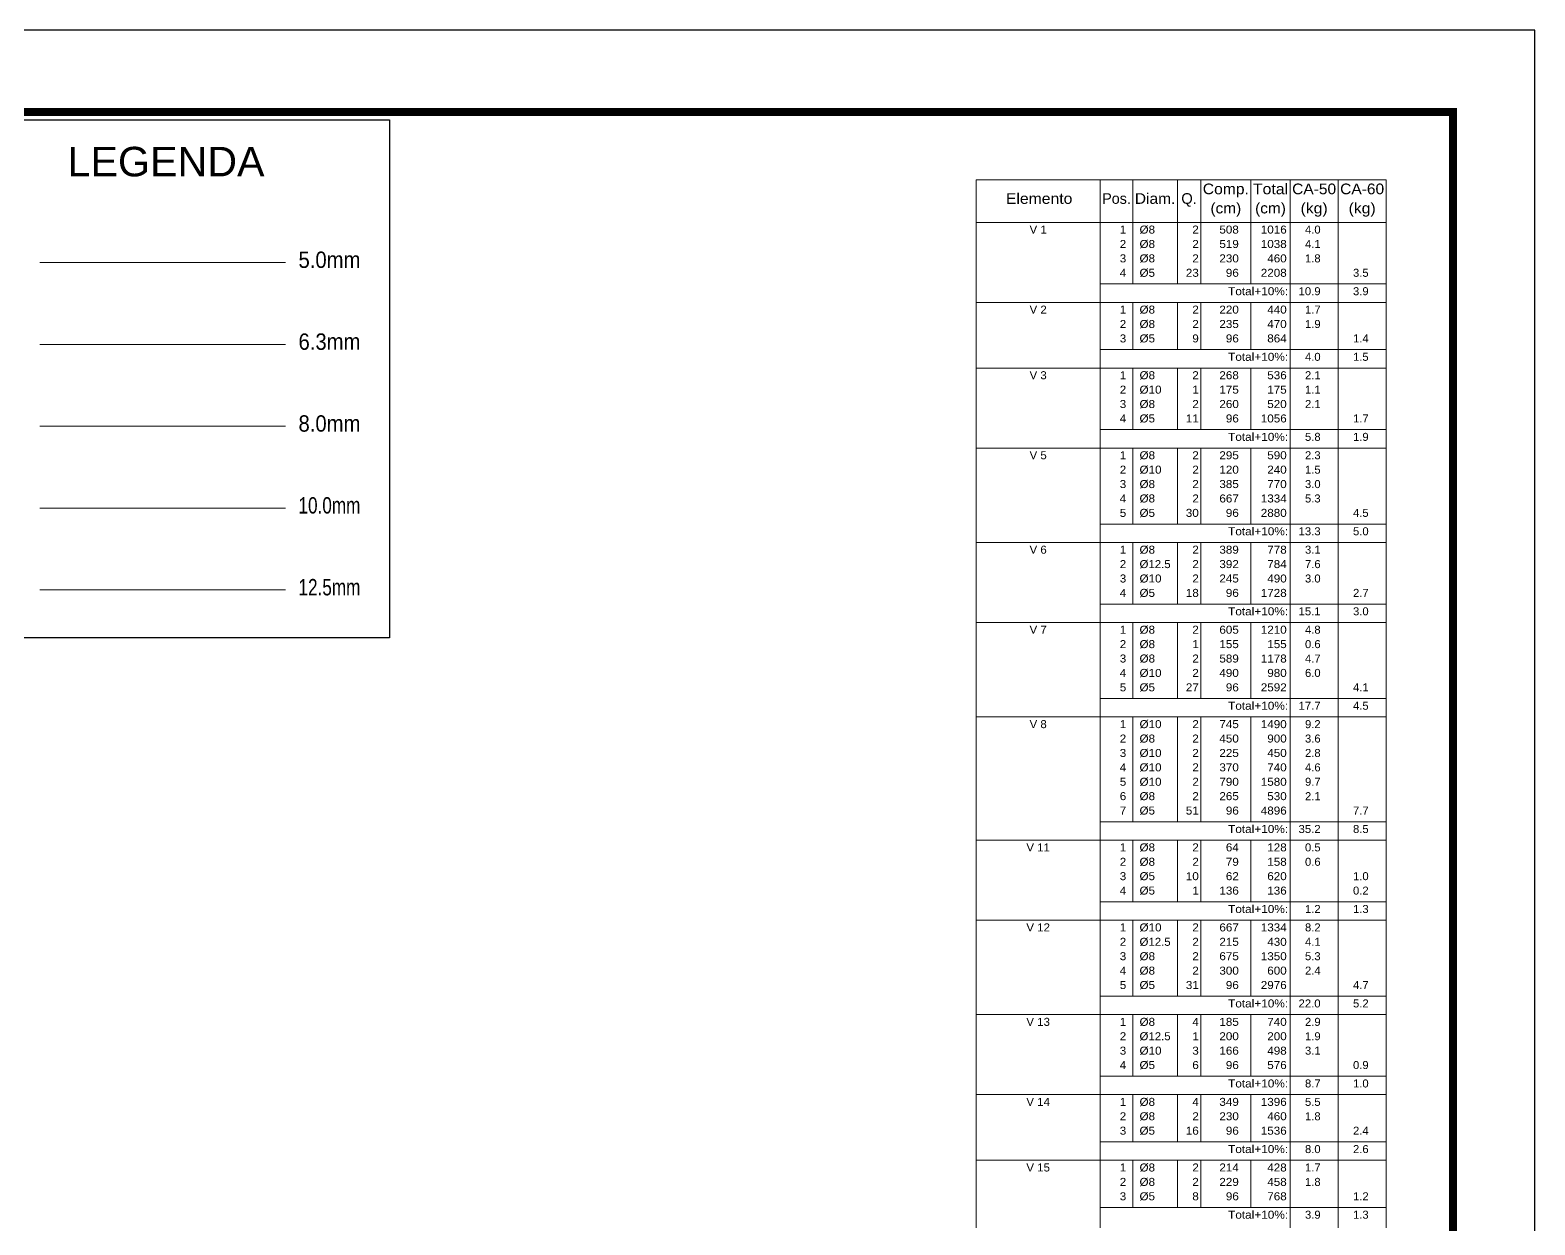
# Model space of a CAD drawing. Header units: centimetres. Extents: x 3194 to 3278, y -951 to -517.
# Drawn here: x 3260.04 to 3278.42, y -656.44 to -641.84 of the extents above; entities that cross this region are included whole.
import ezdxf
from ezdxf.enums import TextEntityAlignment as Align

# ---------------------------------------------------------------- set-up
doc = ezdxf.new("R2010")
doc.units = ezdxf.units.CM
for name, color, linetype, lineweight in [('ARM_LONGITUDINAL_Ø10', 33, 'Continuous', 9), ('ARM_LONGITUDINAL_Ø12_5', 34, 'Continuous', 9), ('ARM_LONGITUDINAL_Ø6_3', 31, 'Continuous', 9), ('ARM_LONGITUDINAL_Ø8', 32, 'Continuous', 9), ('ARM_TRANSVERSAL_Ø5', 120, 'Continuous', 9), ('TABELAS', 7, 'Continuous', 0), ('TEXTO_TABELAS', 7, 'Continuous', 0)]:
    doc.layers.add(name, color=color, linetype=linetype, lineweight=lineweight)
doc.layers.add('ARQ-FOLHA', color=7, linetype='Continuous')
doc.layers.add('Camada 1', color=7, linetype='Continuous')
doc.styles.add('CYPETXT', font='arial.ttf', dxfattribs={"height": 0.2})
doc.styles.add('TQS_ARIAL', font='arial.ttf')

# ---------------------------------------------------------------- blocks, each defined once
blk = doc.blocks.new('FOLHA A1')
at = {"layer": 'ARQ-FOLHA'}
for p, q in [((841, 0), (0, 0)), ((841, -594), (841, 0))]:
    blk.add_line(p, q, dxfattribs=at)
at = {"layer": 'ARQ-FOLHA', "const_width": 1}
blk.add_lwpolyline([(25, -10), (25, -584), (831, -584), (831, -10), (25, -10)], dxfattribs=at)

msp = doc.modelspace()

# ---------------------------------------------------------------- linework, layer by layer
msp.add_lwpolyline([(3259.9194, -642.93736), (3264.42772, -642.93736), (3264.42772, -649.26718), (3259.9194, -649.26718)], close=True)
at = {"layer": 'ARM_LONGITUDINAL_Ø10'}
msp.add_line((3260.15866, -647.68151), (3263.15866, -647.68151), dxfattribs=at)
at = {"layer": 'ARM_LONGITUDINAL_Ø12_5'}
msp.add_line((3260.15866, -648.68151), (3263.15866, -648.68151), dxfattribs=at)
at = {"layer": 'ARM_LONGITUDINAL_Ø6_3'}
msp.add_line((3260.15866, -645.68151), (3263.15866, -645.68151), dxfattribs=at)
at = {"layer": 'ARM_LONGITUDINAL_Ø8'}
msp.add_line((3260.15866, -646.68151), (3263.15866, -646.68151), dxfattribs=at)
at = {"layer": 'ARM_TRANSVERSAL_Ø5'}
msp.add_line((3260.15866, -644.68151), (3263.15866, -644.68151), dxfattribs=at)
at = {"layer": 'TABELAS'}
for p, q in [((3271.59429, -644.2159), (3271.59429, -643.67333)), ((3271.59429, -643.67333), (3276.60259, -643.67333)), ((3273.10959, -644.2159), (3273.10959, -643.67333)), ((3273.50846, -644.2159), (3273.50846, -643.67333)), ((3274.05201, -644.2159), (3274.05201, -643.67333)), ((3274.33845, -644.2159), (3274.33845, -643.67333)), ((3274.95043, -644.2159), (3274.95043, -643.67333)), ((3275.42946, -644.2159), (3275.42946, -643.67333)), ((3276.01603, -644.2159), (3276.01603, -643.67333)), ((3276.60259, -644.2159), (3276.60259, -643.67333)), ((3271.59429, -644.19146), (3276.60259, -644.19146)), ((3271.59429, -645.14463), (3271.59429, -644.2159)), ((3273.10959, -645.14463), (3273.10959, -644.2159)), ((3273.50846, -644.94422), (3273.50846, -644.2159)), ((3274.05201, -644.94422), (3274.05201, -644.2159)), ((3274.33845, -644.94422), (3274.33845, -644.2159)), ((3274.95043, -644.94422), (3274.95043, -644.2159)), ((3275.42946, -645.14463), (3275.42946, -644.2159)), ((3276.01603, -645.14463), (3276.01603, -644.2159)), ((3276.60259, -645.14463), (3276.60259, -644.2159)), ((3273.10959, -644.94422), (3276.60259, -644.94422)), ((3271.59429, -645.19351), (3271.59429, -645.14463)), ((3273.10959, -645.19351), (3273.10959, -645.14463)), ((3275.42946, -645.19351), (3275.42946, -645.14463)), ((3276.01603, -645.19351), (3276.01603, -645.14463)), ((3276.60259, -645.19351), (3276.60259, -645.14463)), ((3271.59429, -645.16907), (3276.60259, -645.16907)), ((3271.59429, -645.94627), (3271.59429, -645.19351)), ((3273.10959, -645.94627), (3273.10959, -645.19351)), ((3273.50846, -645.19351), (3273.50846, -645.16907)), ((3273.50846, -645.74586), (3273.50846, -645.19351)), ((3274.05201, -645.19351), (3274.05201, -645.16907)), ((3274.05201, -645.74586), (3274.05201, -645.19351)), ((3274.33845, -645.19351), (3274.33845, -645.16907)), ((3274.33845, -645.74586), (3274.33845, -645.19351)), ((3274.95043, -645.19351), (3274.95043, -645.16907)), ((3274.95043, -645.74586), (3274.95043, -645.19351)), ((3275.42946, -645.94627), (3275.42946, -645.19351)), ((3276.01603, -645.94627), (3276.01603, -645.19351)), ((3276.60259, -645.94627), (3276.60259, -645.19351)), ((3273.10959, -645.74586), (3276.60259, -645.74586)), ((3271.59429, -645.99515), (3271.59429, -645.94627)), ((3271.59429, -645.97071), (3276.60259, -645.97071)), ((3271.59429, -646.92388), (3271.59429, -645.99515)), ((3273.10959, -645.99515), (3273.10959, -645.94627)), ((3273.10959, -646.92388), (3273.10959, -645.99515)), ((3273.50846, -645.99515), (3273.50846, -645.97071)), ((3273.50846, -646.72347), (3273.50846, -645.99515)), ((3274.05201, -645.99515), (3274.05201, -645.97071)), ((3274.05201, -646.72347), (3274.05201, -645.99515)), ((3274.33845, -645.99515), (3274.33845, -645.97071)), ((3274.33845, -646.72347), (3274.33845, -645.99515)), ((3274.95043, -645.99515), (3274.95043, -645.97071)), ((3274.95043, -646.72347), (3274.95043, -645.99515)), ((3275.42946, -645.99515), (3275.42946, -645.94627)), ((3275.42946, -646.92388), (3275.42946, -645.99515)), ((3276.01603, -645.99515), (3276.01603, -645.94627)), ((3276.01603, -646.92388), (3276.01603, -645.99515)), ((3276.60259, -645.99515), (3276.60259, -645.94627)), ((3276.60259, -646.92388), (3276.60259, -645.99515)), ((3273.10959, -646.72347), (3276.60259, -646.72347)), ((3271.59429, -646.97276), (3271.59429, -646.92388)), ((3271.59429, -646.94832), (3276.60259, -646.94832)), ((3271.59429, -648.07746), (3271.59429, -646.97276)), ((3273.10959, -646.97276), (3273.10959, -646.92388)), ((3273.10959, -648.07746), (3273.10959, -646.97276)), ((3273.50846, -646.97276), (3273.50846, -646.94832)), ((3273.50846, -647.87705), (3273.50846, -646.97276)), ((3274.05201, -646.97276), (3274.05201, -646.94832)), ((3274.05201, -647.87705), (3274.05201, -646.97276)), ((3274.33845, -646.97276), (3274.33845, -646.94832)), ((3274.33845, -647.87705), (3274.33845, -646.97276)), ((3274.95043, -646.97276), (3274.95043, -646.94832)), ((3274.95043, -647.87705), (3274.95043, -646.97276)), ((3275.42946, -646.97276), (3275.42946, -646.92388)), ((3275.42946, -648.07746), (3275.42946, -646.97276)), ((3276.01603, -646.97276), (3276.01603, -646.92388)), ((3276.01603, -648.07746), (3276.01603, -646.97276)), ((3276.60259, -646.97276), (3276.60259, -646.92388)), ((3276.60259, -648.07746), (3276.60259, -646.97276)), ((3273.10959, -647.87705), (3276.60259, -647.87705)), ((3271.59429, -648.12634), (3271.59429, -648.07746)), ((3273.10959, -648.12634), (3273.10959, -648.07746)), ((3275.42946, -648.12634), (3275.42946, -648.07746)), ((3276.01603, -648.12634), (3276.01603, -648.07746)), ((3276.60259, -648.12634), (3276.60259, -648.07746)), ((3271.59429, -648.1019), (3276.60259, -648.1019)), ((3271.59429, -649.05507), (3271.59429, -648.12634)), ((3273.10959, -649.05507), (3273.10959, -648.12634)), ((3273.50846, -648.12634), (3273.50846, -648.1019)), ((3273.50846, -648.85466), (3273.50846, -648.12634)), ((3274.05201, -648.12634), (3274.05201, -648.1019)), ((3274.05201, -648.85466), (3274.05201, -648.12634)), ((3274.33845, -648.12634), (3274.33845, -648.1019)), ((3274.33845, -648.85466), (3274.33845, -648.12634)), ((3274.95043, -648.12634), (3274.95043, -648.1019)), ((3274.95043, -648.85466), (3274.95043, -648.12634)), ((3275.42946, -649.05507), (3275.42946, -648.12634)), ((3276.01603, -649.05507), (3276.01603, -648.12634)), ((3276.60259, -649.05507), (3276.60259, -648.12634)), ((3273.10959, -648.85466), (3276.60259, -648.85466)), ((3271.59429, -649.10395), (3271.59429, -649.05507)), ((3271.59429, -649.07951), (3276.60259, -649.07951)), ((3271.59429, -650.20865), (3271.59429, -649.10395)), ((3273.10959, -649.10395), (3273.10959, -649.05507)), ((3273.10959, -650.20865), (3273.10959, -649.10395)), ((3273.50846, -649.10395), (3273.50846, -649.07951)), ((3273.50846, -650.00824), (3273.50846, -649.10395)), ((3274.05201, -649.10395), (3274.05201, -649.07951)), ((3274.05201, -650.00824), (3274.05201, -649.10395)), ((3274.33845, -649.10395), (3274.33845, -649.07951)), ((3274.33845, -650.00824), (3274.33845, -649.10395)), ((3274.95043, -649.10395), (3274.95043, -649.07951)), ((3274.95043, -650.00824), (3274.95043, -649.10395)), ((3275.42946, -649.10395), (3275.42946, -649.05507)), ((3275.42946, -650.20865), (3275.42946, -649.10395)), ((3276.01603, -649.10395), (3276.01603, -649.05507)), ((3276.01603, -650.20865), (3276.01603, -649.10395)), ((3276.60259, -649.10395), (3276.60259, -649.05507)), ((3276.60259, -650.20865), (3276.60259, -649.10395)), ((3273.10959, -650.00824), (3276.60259, -650.00824)), ((3271.59429, -650.25753), (3271.59429, -650.20865)), ((3271.59429, -650.23309), (3276.60259, -650.23309)), ((3271.59429, -651.71417), (3271.59429, -650.25753)), ((3273.10959, -650.25753), (3273.10959, -650.20865)), ((3273.10959, -651.71417), (3273.10959, -650.25753)), ((3273.50846, -650.25753), (3273.50846, -650.23309)), ((3273.50846, -651.51376), (3273.50846, -650.25753)), ((3274.05201, -650.25753), (3274.05201, -650.23309)), ((3274.05201, -651.51376), (3274.05201, -650.25753)), ((3274.33845, -650.25753), (3274.33845, -650.23309)), ((3274.33845, -651.51376), (3274.33845, -650.25753)), ((3274.95043, -650.25753), (3274.95043, -650.23309)), ((3274.95043, -651.51376), (3274.95043, -650.25753)), ((3275.42946, -650.25753), (3275.42946, -650.20865)), ((3275.42946, -651.71417), (3275.42946, -650.25753)), ((3276.01603, -650.25753), (3276.01603, -650.20865)), ((3276.01603, -651.71417), (3276.01603, -650.25753)), ((3276.60259, -650.25753), (3276.60259, -650.20865)), ((3276.60259, -651.71417), (3276.60259, -650.25753)), ((3273.10959, -651.51376), (3276.60259, -651.51376)), ((3271.59429, -651.76305), (3271.59429, -651.71417)), ((3271.59429, -651.73861), (3276.60259, -651.73861)), ((3271.59429, -652.69178), (3271.59429, -651.76305)), ((3273.10959, -651.76305), (3273.10959, -651.71417)), ((3273.10959, -652.69178), (3273.10959, -651.76305)), ((3273.50846, -651.76305), (3273.50846, -651.73861)), ((3273.50846, -652.49137), (3273.50846, -651.76305)), ((3274.05201, -651.76305), (3274.05201, -651.73861)), ((3274.05201, -652.49137), (3274.05201, -651.76305)), ((3274.33845, -651.76305), (3274.33845, -651.73861)), ((3274.33845, -652.49137), (3274.33845, -651.76305)), ((3274.95043, -651.76305), (3274.95043, -651.73861)), ((3274.95043, -652.49137), (3274.95043, -651.76305)), ((3275.42946, -651.76305), (3275.42946, -651.71417)), ((3275.42946, -652.69178), (3275.42946, -651.76305)), ((3276.01603, -651.76305), (3276.01603, -651.71417)), ((3276.01603, -652.69178), (3276.01603, -651.76305)), ((3276.60259, -651.76305), (3276.60259, -651.71417)), ((3276.60259, -652.69178), (3276.60259, -651.76305)), ((3273.10959, -652.49137), (3276.60259, -652.49137)), ((3271.59429, -652.74067), (3271.59429, -652.69178)), ((3271.59429, -652.71622), (3276.60259, -652.71622)), ((3271.59429, -653.84537), (3271.59429, -652.74067)), ((3273.10959, -652.74067), (3273.10959, -652.69178)), ((3273.10959, -653.84537), (3273.10959, -652.74067)), ((3273.50846, -652.74067), (3273.50846, -652.71622)), ((3273.50846, -653.64495), (3273.50846, -652.74067)), ((3274.05201, -652.74067), (3274.05201, -652.71622)), ((3274.05201, -653.64495), (3274.05201, -652.74067)), ((3274.33845, -652.74067), (3274.33845, -652.71622)), ((3274.33845, -653.64495), (3274.33845, -652.74067)), ((3274.95043, -652.74067), (3274.95043, -652.71622)), ((3274.95043, -653.64495), (3274.95043, -652.74067)), ((3275.42946, -652.74067), (3275.42946, -652.69178)), ((3275.42946, -653.84537), (3275.42946, -652.74067)), ((3276.01603, -652.74067), (3276.01603, -652.69178)), ((3276.01603, -653.84537), (3276.01603, -652.74067)), ((3276.60259, -652.74067), (3276.60259, -652.69178)), ((3276.60259, -653.84537), (3276.60259, -652.74067)), ((3273.10959, -653.64495), (3276.60259, -653.64495)), ((3271.59429, -653.89425), (3271.59429, -653.84537)), ((3271.59429, -653.86981), (3276.60259, -653.86981)), ((3271.59429, -654.82298), (3271.59429, -653.89425)), ((3273.10959, -653.89425), (3273.10959, -653.84537)), ((3273.10959, -654.82298), (3273.10959, -653.89425)), ((3273.50846, -653.89425), (3273.50846, -653.86981)), ((3273.50846, -654.62257), (3273.50846, -653.89425)), ((3274.05201, -653.89425), (3274.05201, -653.86981)), ((3274.05201, -654.62257), (3274.05201, -653.89425)), ((3274.33845, -653.89425), (3274.33845, -653.86981)), ((3274.33845, -654.62257), (3274.33845, -653.89425)), ((3274.95043, -653.89425), (3274.95043, -653.86981)), ((3274.95043, -654.62257), (3274.95043, -653.89425)), ((3275.42946, -653.89425), (3275.42946, -653.84537)), ((3275.42946, -654.82298), (3275.42946, -653.89425)), ((3276.01603, -653.89425), (3276.01603, -653.84537)), ((3276.01603, -654.82298), (3276.01603, -653.89425)), ((3276.60259, -653.89425), (3276.60259, -653.84537)), ((3276.60259, -654.82298), (3276.60259, -653.89425)), ((3273.10959, -654.62257), (3276.60259, -654.62257)), ((3271.59429, -654.87186), (3271.59429, -654.82298)), ((3271.59429, -654.84742), (3276.60259, -654.84742)), ((3271.59429, -655.62462), (3271.59429, -654.87186)), ((3273.10959, -654.87186), (3273.10959, -654.82298)), ((3273.10959, -655.62462), (3273.10959, -654.87186)), ((3273.50846, -654.87186), (3273.50846, -654.84742)), ((3273.50846, -655.42421), (3273.50846, -654.87186)), ((3274.05201, -654.87186), (3274.05201, -654.84742)), ((3274.05201, -655.42421), (3274.05201, -654.87186)), ((3274.33845, -654.87186), (3274.33845, -654.84742)), ((3274.33845, -655.42421), (3274.33845, -654.87186)), ((3274.95043, -654.87186), (3274.95043, -654.84742)), ((3274.95043, -655.42421), (3274.95043, -654.87186)), ((3275.42946, -654.87186), (3275.42946, -654.82298)), ((3275.42946, -655.62462), (3275.42946, -654.87186)), ((3276.01603, -654.87186), (3276.01603, -654.82298)), ((3276.01603, -655.62462), (3276.01603, -654.87186)), ((3276.60259, -654.87186), (3276.60259, -654.82298)), ((3276.60259, -655.62462), (3276.60259, -654.87186)), ((3273.10959, -655.42421), (3276.60259, -655.42421)), ((3271.59429, -655.6735), (3271.59429, -655.62462)), ((3273.10959, -655.6735), (3273.10959, -655.62462)), ((3275.42946, -655.6735), (3275.42946, -655.62462)), ((3276.01603, -655.6735), (3276.01603, -655.62462)), ((3276.60259, -655.6735), (3276.60259, -655.62462)), ((3271.59429, -655.64906), (3276.60259, -655.64906)), ((3271.59429, -656.42626), (3271.59429, -655.6735)), ((3273.10959, -656.42626), (3273.10959, -655.6735)), ((3273.50846, -655.6735), (3273.50846, -655.64906)), ((3273.50846, -656.22585), (3273.50846, -655.6735)), ((3274.05201, -655.6735), (3274.05201, -655.64906)), ((3274.05201, -656.22585), (3274.05201, -655.6735)), ((3274.33845, -655.6735), (3274.33845, -655.64906)), ((3274.33845, -656.22585), (3274.33845, -655.6735)), ((3274.95043, -655.6735), (3274.95043, -655.64906)), ((3274.95043, -656.22585), (3274.95043, -655.6735)), ((3275.42946, -656.42626), (3275.42946, -655.6735)), ((3276.01603, -656.42626), (3276.01603, -655.6735)), ((3276.60259, -656.42626), (3276.60259, -655.6735)), ((3273.10959, -656.22585), (3276.60259, -656.22585)), ((3271.59429, -656.47514), (3271.59429, -656.42626)), ((3273.10959, -656.47514), (3273.10959, -656.42626)), ((3275.42946, -656.47514), (3275.42946, -656.42626)), ((3276.01603, -656.47514), (3276.01603, -656.42626)), ((3276.60259, -656.47514), (3276.60259, -656.42626))]:
    msp.add_line(p, q, dxfattribs=at)

# ---------------------------------------------------------------- block references
at = {"layer": 'ARQ-FOLHA', "xscale": 0.1, "yscale": 0.1, "zscale": 0.1}
msp.add_blockref('FOLHA A1', (3194.3194, -641.84247), dxfattribs=at)

# ---------------------------------------------------------------- texts
at = {"style": 'CYPETXT'}
for s, width, p, p2 in [('5.0mm', 0.885362, (3263.31749, -644.74806), (3264.07349, -644.74806)), ('6.3mm', 0.885362, (3263.31749, -645.74806), (3264.07349, -645.74806)), ('8.0mm', 0.885362, (3263.31749, -646.74806), (3264.07349, -646.74806)), ('10.0mm', 0.749051, (3263.31749, -647.74806), (3264.07349, -647.74806)), ('12.5mm', 0.749051, (3263.31749, -648.74806), (3264.07349, -648.74806))]:
    msp.add_text(s, height=0.2, dxfattribs=dict(at, width=width)).set_placement(p, p2, align=Align.FIT)
at = {"layer": 'Camada 1', "color": 0, "lineweight": 25, "style": 'TQS_ARIAL'}
msp.add_text('LEGENDA', height=0.360425, dxfattribs=at).set_placement((3260.4964, -643.62915))
at = {"layer": 'TEXTO_TABELAS', "style": 'CYPETXT'}
for s, height, width, p, p2 in [('Elemento', 0.130348, 1.054768, (3271.95845, -643.96498), (3272.76987, -643.96498)), ('Pos.', 0.130348, 0.96052, (3273.13403, -643.96498), (3273.48402, -643.96498)), ('Diam.', 0.130348, 1.04029, (3273.5329, -643.96498), (3274.02757, -643.96498)), ('Q.', 0.130348, 0.9866, (3274.1004, -643.96498), (3274.29006, -643.96498)), ('Comp.', 0.130348, 1.04992, (3274.36289, -643.84767), (3274.92599, -643.84767)), ('Total', 0.130348, 1.062552, (3274.97487, -643.84767), (3275.40502, -643.84767)), ('CA-50', 0.130348, 1.041731, (3275.4539, -643.84767), (3275.99159, -643.84767)), ('CA-60', 0.130348, 1.041731, (3276.04047, -643.84767), (3276.57815, -643.84767)), ('(cm)', 0.130348, 1.031285, (3274.45674, -644.08229), (3274.83214, -644.08229)), ('(cm)', 0.130348, 1.031285, (3275.00225, -644.08229), (3275.37765, -644.08229)), ('(kg)', 0.130348, 1.053675, (3275.55753, -644.08229), (3275.88796, -644.08229)), ('(kg)', 0.130348, 1.053675, (3276.14409, -644.08229), (3276.47453, -644.08229)), ('V 1', 0.097761, 1.022957, (3272.24709, -644.32833), (3272.45679, -644.32833)), ('1', 0.09776, 1.042546, (3273.34862, -644.32833), (3273.4278, -644.32833)), ('%%c8', 0.097761, 1.038327, (3273.59033, -644.32833), (3273.7795, -644.32833)), ('2', 0.09776, 1.042546, (3274.23482, -644.32833), (3274.31401, -644.32833)), ('508', 0.097761, 1.042546, (3274.56525, -644.32833), (3274.80281, -644.32833)), ('1016', 0.097761, 1.042546, (3275.07117, -644.32833), (3275.38791, -644.32833)), ('4.0', 0.097761, 1.00411, (3275.6113, -644.32833), (3275.80193, -644.32833)), ('2', 0.09776, 1.042546, (3273.34862, -644.5043), (3273.4278, -644.5043)), ('%%c8', 0.097761, 1.038327, (3273.59033, -644.5043), (3273.7795, -644.5043)), ('2', 0.09776, 1.042546, (3274.23482, -644.5043), (3274.31401, -644.5043)), ('519', 0.097761, 1.042546, (3274.56525, -644.5043), (3274.80281, -644.5043)), ('1038', 0.097761, 1.042546, (3275.07117, -644.5043), (3275.38791, -644.5043)), ('4.1', 0.097761, 1.00411, (3275.6113, -644.5043), (3275.80193, -644.5043)), ('3', 0.09776, 1.042546, (3273.34862, -644.68027), (3273.4278, -644.68027)), ('%%c8', 0.097761, 1.038327, (3273.59033, -644.68027), (3273.7795, -644.68027)), ('2', 0.09776, 1.042546, (3274.23482, -644.68027), (3274.31401, -644.68027)), ('230', 0.097761, 1.042546, (3274.56525, -644.68027), (3274.80281, -644.68027)), ('460', 0.097761, 1.042546, (3275.15035, -644.68027), (3275.38791, -644.68027)), ('1.8', 0.097761, 1.00411, (3275.6113, -644.68027), (3275.80193, -644.68027)), ('4', 0.09776, 1.042546, (3273.34862, -644.85624), (3273.4278, -644.85624)), ('%%c5', 0.097761, 1.038327, (3273.59033, -644.85624), (3273.7795, -644.85624)), ('23', 0.097761, 1.042546, (3274.15563, -644.85624), (3274.31401, -644.85624)), ('96', 0.097761, 1.042546, (3274.64444, -644.85624), (3274.80281, -644.85624)), ('2208', 0.097761, 1.042546, (3275.07117, -644.85624), (3275.38791, -644.85624)), ('3.5', 0.097761, 1.00411, (3276.19786, -644.85624), (3276.3885, -644.85624)), ('Total+10%:', 0.097761, 1.055486, (3274.67181, -645.08109), (3275.40502, -645.08109)), ('10.9', 0.097761, 1.015093, (3275.53211, -645.08109), (3275.80193, -645.08109)), ('3.9', 0.097761, 1.00411, (3276.19786, -645.08109), (3276.3885, -645.08109)), ('V 2', 0.097761, 1.022957, (3272.24709, -645.30594), (3272.45679, -645.30594)), ('1', 0.09776, 1.042546, (3273.34862, -645.30594), (3273.4278, -645.30594)), ('%%c8', 0.097761, 1.038327, (3273.59033, -645.30594), (3273.7795, -645.30594)), ('2', 0.09776, 1.042546, (3274.23482, -645.30594), (3274.31401, -645.30594)), ('220', 0.097761, 1.042546, (3274.56525, -645.30594), (3274.80281, -645.30594)), ('440', 0.097761, 1.042546, (3275.15035, -645.30594), (3275.38791, -645.30594)), ('1.7', 0.097761, 1.00411, (3275.6113, -645.30594), (3275.80193, -645.30594)), ('2', 0.09776, 1.042546, (3273.34862, -645.48191), (3273.4278, -645.48191)), ('%%c8', 0.097761, 1.038327, (3273.59033, -645.48191), (3273.7795, -645.48191)), ('2', 0.09776, 1.042546, (3274.23482, -645.48191), (3274.31401, -645.48191)), ('235', 0.097761, 1.042546, (3274.56525, -645.48191), (3274.80281, -645.48191)), ('470', 0.097761, 1.042546, (3275.15035, -645.48191), (3275.38791, -645.48191)), ('1.9', 0.097761, 1.00411, (3275.6113, -645.48191), (3275.80193, -645.48191)), ('3', 0.09776, 1.042546, (3273.34862, -645.65788), (3273.4278, -645.65788)), ('%%c5', 0.097761, 1.038327, (3273.59033, -645.65788), (3273.7795, -645.65788)), ('9', 0.09776, 1.042546, (3274.23482, -645.65788), (3274.31401, -645.65788)), ('96', 0.097761, 1.042546, (3274.64444, -645.65788), (3274.80281, -645.65788)), ('864', 0.097761, 1.042546, (3275.15035, -645.65788), (3275.38791, -645.65788)), ('1.4', 0.097761, 1.00411, (3276.19786, -645.65788), (3276.3885, -645.65788)), ('Total+10%:', 0.097761, 1.055486, (3274.67181, -645.88273), (3275.40502, -645.88273)), ('4.0', 0.097761, 1.00411, (3275.6113, -645.88273), (3275.80193, -645.88273)), ('1.5', 0.097761, 1.00411, (3276.19786, -645.88273), (3276.3885, -645.88273)), ('V 3', 0.097761, 1.022957, (3272.24709, -646.10758), (3272.45679, -646.10758)), ('1', 0.09776, 1.042546, (3273.34862, -646.10758), (3273.4278, -646.10758)), ('%%c8', 0.097761, 1.038327, (3273.59033, -646.10758), (3273.7795, -646.10758)), ('2', 0.09776, 1.042546, (3274.23482, -646.10758), (3274.31401, -646.10758)), ('268', 0.097761, 1.042546, (3274.56525, -646.10758), (3274.80281, -646.10758)), ('536', 0.097761, 1.042546, (3275.15035, -646.10758), (3275.38791, -646.10758)), ('2.1', 0.097761, 1.00411, (3275.6113, -646.10758), (3275.80193, -646.10758)), ('2', 0.09776, 1.042546, (3273.34862, -646.28355), (3273.4278, -646.28355)), ('%%c10', 0.097761, 1.039569, (3273.59033, -646.28355), (3273.85869, -646.28355)), ('1', 0.09776, 1.042546, (3274.23482, -646.28355), (3274.31401, -646.28355)), ('175', 0.097761, 1.042546, (3274.56525, -646.28355), (3274.80281, -646.28355)), ('175', 0.097761, 1.042546, (3275.15035, -646.28355), (3275.38791, -646.28355)), ('1.1', 0.097761, 1.00411, (3275.6113, -646.28355), (3275.80193, -646.28355)), ('3', 0.09776, 1.042546, (3273.34862, -646.45952), (3273.4278, -646.45952)), ('%%c8', 0.097761, 1.038327, (3273.59033, -646.45952), (3273.7795, -646.45952)), ('2', 0.09776, 1.042546, (3274.23482, -646.45952), (3274.31401, -646.45952)), ('260', 0.097761, 1.042546, (3274.56525, -646.45952), (3274.80281, -646.45952)), ('520', 0.097761, 1.042546, (3275.15035, -646.45952), (3275.38791, -646.45952)), ('2.1', 0.097761, 1.00411, (3275.6113, -646.45952), (3275.80193, -646.45952)), ('4', 0.09776, 1.042546, (3273.34862, -646.63549), (3273.4278, -646.63549)), ('%%c5', 0.097761, 1.038327, (3273.59033, -646.63549), (3273.7795, -646.63549)), ('11', 0.097761, 1.042546, (3274.15563, -646.63549), (3274.31401, -646.63549)), ('96', 0.097761, 1.042546, (3274.64444, -646.63549), (3274.80281, -646.63549)), ('1056', 0.097761, 1.042546, (3275.07117, -646.63549), (3275.38791, -646.63549)), ('1.7', 0.097761, 1.00411, (3276.19786, -646.63549), (3276.3885, -646.63549)), ('Total+10%:', 0.097761, 1.055486, (3274.67181, -646.86034), (3275.40502, -646.86034)), ('5.8', 0.097761, 1.00411, (3275.6113, -646.86034), (3275.80193, -646.86034)), ('1.9', 0.097761, 1.00411, (3276.19786, -646.86034), (3276.3885, -646.86034)), ('V 5', 0.097761, 1.022957, (3272.24709, -647.08519), (3272.45679, -647.08519)), ('1', 0.09776, 1.042546, (3273.34862, -647.08519), (3273.4278, -647.08519)), ('%%c8', 0.097761, 1.038327, (3273.59033, -647.08519), (3273.7795, -647.08519)), ('2', 0.09776, 1.042546, (3274.23482, -647.08519), (3274.31401, -647.08519)), ('295', 0.097761, 1.042546, (3274.56525, -647.08519), (3274.80281, -647.08519)), ('590', 0.097761, 1.042546, (3275.15035, -647.08519), (3275.38791, -647.08519)), ('2.3', 0.097761, 1.00411, (3275.6113, -647.08519), (3275.80193, -647.08519)), ('2', 0.09776, 1.042546, (3273.34862, -647.26116), (3273.4278, -647.26116)), ('%%c10', 0.097761, 1.039569, (3273.59033, -647.26116), (3273.85869, -647.26116)), ('2', 0.09776, 1.042546, (3274.23482, -647.26116), (3274.31401, -647.26116)), ('120', 0.097761, 1.042546, (3274.56525, -647.26116), (3274.80281, -647.26116)), ('240', 0.097761, 1.042546, (3275.15035, -647.26116), (3275.38791, -647.26116)), ('1.5', 0.097761, 1.00411, (3275.6113, -647.26116), (3275.80193, -647.26116)), ('3', 0.09776, 1.042546, (3273.34862, -647.43713), (3273.4278, -647.43713)), ('%%c8', 0.097761, 1.038327, (3273.59033, -647.43713), (3273.7795, -647.43713)), ('2', 0.09776, 1.042546, (3274.23482, -647.43713), (3274.31401, -647.43713)), ('385', 0.097761, 1.042546, (3274.56525, -647.43713), (3274.80281, -647.43713)), ('770', 0.097761, 1.042546, (3275.15035, -647.43713), (3275.38791, -647.43713)), ('3.0', 0.097761, 1.00411, (3275.6113, -647.43713), (3275.80193, -647.43713)), ('4', 0.09776, 1.042546, (3273.34862, -647.6131), (3273.4278, -647.6131)), ('%%c8', 0.097761, 1.038327, (3273.59033, -647.6131), (3273.7795, -647.6131)), ('2', 0.09776, 1.042546, (3274.23482, -647.6131), (3274.31401, -647.6131)), ('667', 0.097761, 1.042546, (3274.56525, -647.6131), (3274.80281, -647.6131)), ('1334', 0.097761, 1.042546, (3275.07117, -647.6131), (3275.38791, -647.6131)), ('5.3', 0.097761, 1.00411, (3275.6113, -647.6131), (3275.80193, -647.6131)), ('5', 0.09776, 1.042546, (3273.34862, -647.78907), (3273.4278, -647.78907)), ('%%c5', 0.097761, 1.038327, (3273.59033, -647.78907), (3273.7795, -647.78907)), ('30', 0.097761, 1.042546, (3274.15563, -647.78907), (3274.31401, -647.78907)), ('96', 0.097761, 1.042546, (3274.64444, -647.78907), (3274.80281, -647.78907)), ('2880', 0.097761, 1.042546, (3275.07117, -647.78907), (3275.38791, -647.78907)), ('4.5', 0.097761, 1.00411, (3276.19786, -647.78907), (3276.3885, -647.78907)), ('Total+10%:', 0.097761, 1.055486, (3274.67181, -648.01392), (3275.40502, -648.01392)), ('13.3', 0.097761, 1.015093, (3275.53211, -648.01392), (3275.80193, -648.01392)), ('5.0', 0.097761, 1.00411, (3276.19786, -648.01392), (3276.3885, -648.01392)), ('V 6', 0.097761, 1.022957, (3272.24709, -648.23877), (3272.45679, -648.23877)), ('1', 0.09776, 1.042546, (3273.34862, -648.23877), (3273.4278, -648.23877)), ('%%c8', 0.097761, 1.038327, (3273.59033, -648.23877), (3273.7795, -648.23877)), ('2', 0.09776, 1.042546, (3274.23482, -648.23877), (3274.31401, -648.23877)), ('389', 0.097761, 1.042546, (3274.56525, -648.23877), (3274.80281, -648.23877)), ('778', 0.097761, 1.042546, (3275.15035, -648.23877), (3275.38791, -648.23877)), ('3.1', 0.097761, 1.00411, (3275.6113, -648.23877), (3275.80193, -648.23877)), ('2', 0.09776, 1.042546, (3273.34862, -648.41474), (3273.4278, -648.41474)), ('%%c12.5', 0.097761, 1.020866, (3273.59033, -648.41474), (3273.97013, -648.41474)), ('2', 0.09776, 1.042546, (3274.23482, -648.41474), (3274.31401, -648.41474)), ('392', 0.097761, 1.042546, (3274.56525, -648.41474), (3274.80281, -648.41474)), ('784', 0.097761, 1.042546, (3275.15035, -648.41474), (3275.38791, -648.41474)), ('7.6', 0.097761, 1.00411, (3275.6113, -648.41474), (3275.80193, -648.41474)), ('3', 0.09776, 1.042546, (3273.34862, -648.59071), (3273.4278, -648.59071)), ('%%c10', 0.097761, 1.039569, (3273.59033, -648.59071), (3273.85869, -648.59071)), ('2', 0.09776, 1.042546, (3274.23482, -648.59071), (3274.31401, -648.59071)), ('245', 0.097761, 1.042546, (3274.56525, -648.59071), (3274.80281, -648.59071)), ('490', 0.097761, 1.042546, (3275.15035, -648.59071), (3275.38791, -648.59071)), ('3.0', 0.097761, 1.00411, (3275.6113, -648.59071), (3275.80193, -648.59071)), ('4', 0.09776, 1.042546, (3273.34862, -648.76668), (3273.4278, -648.76668)), ('%%c5', 0.097761, 1.038327, (3273.59033, -648.76668), (3273.7795, -648.76668)), ('18', 0.097761, 1.042546, (3274.15563, -648.76668), (3274.31401, -648.76668)), ('96', 0.097761, 1.042546, (3274.64444, -648.76668), (3274.80281, -648.76668)), ('1728', 0.097761, 1.042546, (3275.07117, -648.76668), (3275.38791, -648.76668)), ('2.7', 0.097761, 1.00411, (3276.19786, -648.76668), (3276.3885, -648.76668)), ('Total+10%:', 0.097761, 1.055486, (3274.67181, -648.99153), (3275.40502, -648.99153)), ('15.1', 0.097761, 1.015093, (3275.53211, -648.99153), (3275.80193, -648.99153)), ('3.0', 0.097761, 1.00411, (3276.19786, -648.99153), (3276.3885, -648.99153)), ('V 7', 0.097761, 1.022957, (3272.24709, -649.21638), (3272.45679, -649.21638)), ('1', 0.09776, 1.042546, (3273.34862, -649.21638), (3273.4278, -649.21638)), ('%%c8', 0.097761, 1.038327, (3273.59033, -649.21638), (3273.7795, -649.21638)), ('2', 0.09776, 1.042546, (3274.23482, -649.21638), (3274.31401, -649.21638)), ('605', 0.097761, 1.042546, (3274.56525, -649.21638), (3274.80281, -649.21638)), ('1210', 0.097761, 1.042546, (3275.07117, -649.21638), (3275.38791, -649.21638)), ('4.8', 0.097761, 1.00411, (3275.6113, -649.21638), (3275.80193, -649.21638)), ('2', 0.09776, 1.042546, (3273.34862, -649.39235), (3273.4278, -649.39235)), ('%%c8', 0.097761, 1.038327, (3273.59033, -649.39235), (3273.7795, -649.39235)), ('1', 0.09776, 1.042546, (3274.23482, -649.39235), (3274.31401, -649.39235)), ('155', 0.097761, 1.042546, (3274.56525, -649.39235), (3274.80281, -649.39235)), ('155', 0.097761, 1.042546, (3275.15035, -649.39235), (3275.38791, -649.39235)), ('0.6', 0.097761, 1.00411, (3275.6113, -649.39235), (3275.80193, -649.39235)), ('3', 0.09776, 1.042546, (3273.34862, -649.56832), (3273.4278, -649.56832)), ('%%c8', 0.097761, 1.038327, (3273.59033, -649.56832), (3273.7795, -649.56832)), ('2', 0.09776, 1.042546, (3274.23482, -649.56832), (3274.31401, -649.56832)), ('589', 0.097761, 1.042546, (3274.56525, -649.56832), (3274.80281, -649.56832)), ('1178', 0.097761, 1.042546, (3275.07117, -649.56832), (3275.38791, -649.56832)), ('4.7', 0.097761, 1.00411, (3275.6113, -649.56832), (3275.80193, -649.56832)), ('4', 0.09776, 1.042546, (3273.34862, -649.74429), (3273.4278, -649.74429)), ('%%c10', 0.097761, 1.039569, (3273.59033, -649.74429), (3273.85869, -649.74429)), ('2', 0.09776, 1.042546, (3274.23482, -649.74429), (3274.31401, -649.74429)), ('490', 0.097761, 1.042546, (3274.56525, -649.74429), (3274.80281, -649.74429)), ('980', 0.097761, 1.042546, (3275.15035, -649.74429), (3275.38791, -649.74429)), ('6.0', 0.097761, 1.00411, (3275.6113, -649.74429), (3275.80193, -649.74429)), ('5', 0.09776, 1.042546, (3273.34862, -649.92026), (3273.4278, -649.92026)), ('%%c5', 0.097761, 1.038327, (3273.59033, -649.92026), (3273.7795, -649.92026)), ('27', 0.097761, 1.042546, (3274.15563, -649.92026), (3274.31401, -649.92026)), ('96', 0.097761, 1.042546, (3274.64444, -649.92026), (3274.80281, -649.92026)), ('2592', 0.097761, 1.042546, (3275.07117, -649.92026), (3275.38791, -649.92026)), ('4.1', 0.097761, 1.00411, (3276.19786, -649.92026), (3276.3885, -649.92026)), ('Total+10%:', 0.097761, 1.055486, (3274.67181, -650.14511), (3275.40502, -650.14511)), ('17.7', 0.097761, 1.015093, (3275.53211, -650.14511), (3275.80193, -650.14511)), ('4.5', 0.097761, 1.00411, (3276.19786, -650.14511), (3276.3885, -650.14511)), ('V 8', 0.097761, 1.022957, (3272.24709, -650.36996), (3272.45679, -650.36996)), ('1', 0.09776, 1.042546, (3273.34862, -650.36996), (3273.4278, -650.36996)), ('%%c10', 0.097761, 1.039569, (3273.59033, -650.36996), (3273.85869, -650.36996)), ('2', 0.09776, 1.042546, (3274.23482, -650.36996), (3274.31401, -650.36996)), ('745', 0.097761, 1.042546, (3274.56525, -650.36996), (3274.80281, -650.36996)), ('1490', 0.097761, 1.042546, (3275.07117, -650.36996), (3275.38791, -650.36996)), ('9.2', 0.097761, 1.00411, (3275.6113, -650.36996), (3275.80193, -650.36996)), ('2', 0.09776, 1.042546, (3273.34862, -650.54593), (3273.4278, -650.54593)), ('%%c8', 0.097761, 1.038327, (3273.59033, -650.54593), (3273.7795, -650.54593)), ('2', 0.09776, 1.042546, (3274.23482, -650.54593), (3274.31401, -650.54593)), ('450', 0.097761, 1.042546, (3274.56525, -650.54593), (3274.80281, -650.54593)), ('900', 0.097761, 1.042546, (3275.15035, -650.54593), (3275.38791, -650.54593)), ('3.6', 0.097761, 1.00411, (3275.6113, -650.54593), (3275.80193, -650.54593)), ('3', 0.09776, 1.042546, (3273.34862, -650.7219), (3273.4278, -650.7219)), ('%%c10', 0.097761, 1.039569, (3273.59033, -650.7219), (3273.85869, -650.7219)), ('2', 0.09776, 1.042546, (3274.23482, -650.7219), (3274.31401, -650.7219)), ('225', 0.097761, 1.042546, (3274.56525, -650.7219), (3274.80281, -650.7219)), ('450', 0.097761, 1.042546, (3275.15035, -650.7219), (3275.38791, -650.7219)), ('2.8', 0.097761, 1.00411, (3275.6113, -650.7219), (3275.80193, -650.7219)), ('4', 0.09776, 1.042546, (3273.34862, -650.89787), (3273.4278, -650.89787)), ('%%c10', 0.097761, 1.039569, (3273.59033, -650.89787), (3273.85869, -650.89787)), ('2', 0.09776, 1.042546, (3274.23482, -650.89787), (3274.31401, -650.89787)), ('370', 0.097761, 1.042546, (3274.56525, -650.89787), (3274.80281, -650.89787)), ('740', 0.097761, 1.042546, (3275.15035, -650.89787), (3275.38791, -650.89787)), ('4.6', 0.097761, 1.00411, (3275.6113, -650.89787), (3275.80193, -650.89787)), ('5', 0.09776, 1.042546, (3273.34862, -651.07384), (3273.4278, -651.07384)), ('%%c10', 0.097761, 1.039569, (3273.59033, -651.07384), (3273.85869, -651.07384)), ('2', 0.09776, 1.042546, (3274.23482, -651.07384), (3274.31401, -651.07384)), ('790', 0.097761, 1.042546, (3274.56525, -651.07384), (3274.80281, -651.07384)), ('1580', 0.097761, 1.042546, (3275.07117, -651.07384), (3275.38791, -651.07384)), ('9.7', 0.097761, 1.00411, (3275.6113, -651.07384), (3275.80193, -651.07384)), ('6', 0.09776, 1.042546, (3273.34862, -651.24981), (3273.4278, -651.24981)), ('%%c8', 0.097761, 1.038327, (3273.59033, -651.24981), (3273.7795, -651.24981)), ('2', 0.09776, 1.042546, (3274.23482, -651.24981), (3274.31401, -651.24981)), ('265', 0.097761, 1.042546, (3274.56525, -651.24981), (3274.80281, -651.24981)), ('530', 0.097761, 1.042546, (3275.15035, -651.24981), (3275.38791, -651.24981)), ('2.1', 0.097761, 1.00411, (3275.6113, -651.24981), (3275.80193, -651.24981)), ('7', 0.09776, 1.042546, (3273.34862, -651.42578), (3273.4278, -651.42578)), ('%%c5', 0.097761, 1.038327, (3273.59033, -651.42578), (3273.7795, -651.42578)), ('51', 0.097761, 1.042546, (3274.15563, -651.42578), (3274.31401, -651.42578)), ('96', 0.097761, 1.042546, (3274.64444, -651.42578), (3274.80281, -651.42578)), ('4896', 0.097761, 1.042546, (3275.07117, -651.42578), (3275.38791, -651.42578)), ('7.7', 0.097761, 1.00411, (3276.19786, -651.42578), (3276.3885, -651.42578)), ('Total+10%:', 0.097761, 1.055486, (3274.67181, -651.65063), (3275.40502, -651.65063)), ('35.2', 0.097761, 1.015093, (3275.53211, -651.65063), (3275.80193, -651.65063)), ('8.5', 0.097761, 1.00411, (3276.19786, -651.65063), (3276.3885, -651.65063)), ('V 11', 0.097761, 1.028253, (3272.2075, -651.87548), (3272.49638, -651.87548)), ('1', 0.09776, 1.042546, (3273.34862, -651.87548), (3273.4278, -651.87548)), ('%%c8', 0.097761, 1.038327, (3273.59033, -651.87548), (3273.7795, -651.87548)), ('%%c8', 0.097761, 1.038327, (3273.59033, -652.05145), (3273.7795, -652.05145)), ('2', 0.09776, 1.042546, (3274.23482, -651.87548), (3274.31401, -651.87548)), ('64', 0.097761, 1.042546, (3274.64444, -651.87548), (3274.80281, -651.87548)), ('128', 0.097761, 1.042546, (3275.15035, -651.87548), (3275.38791, -651.87548)), ('0.5', 0.097761, 1.00411, (3275.6113, -651.87548), (3275.80193, -651.87548)), ('3', 0.09776, 1.042546, (3273.34862, -652.22742), (3273.4278, -652.22742)), ('2', 0.09776, 1.042546, (3273.34862, -652.05145), (3273.4278, -652.05145)), ('%%c5', 0.097761, 1.038327, (3273.59033, -652.22742), (3273.7795, -652.22742)), ('10', 0.097761, 1.042546, (3274.15563, -652.22742), (3274.31401, -652.22742)), ('2', 0.09776, 1.042546, (3274.23482, -652.05145), (3274.31401, -652.05145)), ('62', 0.097761, 1.042546, (3274.64444, -652.22742), (3274.80281, -652.22742)), ('79', 0.097761, 1.042546, (3274.64444, -652.05145), (3274.80281, -652.05145)), ('620', 0.097761, 1.042546, (3275.15035, -652.22742), (3275.38791, -652.22742)), ('158', 0.097761, 1.042546, (3275.15035, -652.05145), (3275.38791, -652.05145)), ('0.6', 0.097761, 1.00411, (3275.6113, -652.05145), (3275.80193, -652.05145)), ('1.0', 0.097761, 1.00411, (3276.19786, -652.22742), (3276.3885, -652.22742)), ('4', 0.09776, 1.042546, (3273.34862, -652.40339), (3273.4278, -652.40339)), ('%%c5', 0.097761, 1.038327, (3273.59033, -652.40339), (3273.7795, -652.40339)), ('1', 0.09776, 1.042546, (3274.23482, -652.40339), (3274.31401, -652.40339)), ('136', 0.097761, 1.042546, (3274.56525, -652.40339), (3274.80281, -652.40339)), ('136', 0.097761, 1.042546, (3275.15035, -652.40339), (3275.38791, -652.40339)), ('0.2', 0.097761, 1.00411, (3276.19786, -652.40339), (3276.3885, -652.40339)), ('Total+10%:', 0.097761, 1.055486, (3274.67181, -652.62824), (3275.40502, -652.62824)), ('1.2', 0.097761, 1.00411, (3275.6113, -652.62824), (3275.80193, -652.62824)), ('1.3', 0.097761, 1.00411, (3276.19786, -652.62824), (3276.3885, -652.62824)), ('V 12', 0.097761, 1.028253, (3272.2075, -652.85309), (3272.49638, -652.85309)), ('1', 0.09776, 1.042546, (3273.34862, -652.85309), (3273.4278, -652.85309)), ('%%c10', 0.097761, 1.039569, (3273.59033, -652.85309), (3273.85869, -652.85309)), ('2', 0.09776, 1.042546, (3274.23482, -652.85309), (3274.31401, -652.85309)), ('667', 0.097761, 1.042546, (3274.56525, -652.85309), (3274.80281, -652.85309)), ('1334', 0.097761, 1.042546, (3275.07117, -652.85309), (3275.38791, -652.85309)), ('8.2', 0.097761, 1.00411, (3275.6113, -652.85309), (3275.80193, -652.85309)), ('2', 0.09776, 1.042546, (3273.34862, -653.02906), (3273.4278, -653.02906)), ('%%c12.5', 0.097761, 1.020866, (3273.59033, -653.02906), (3273.97013, -653.02906)), ('2', 0.09776, 1.042546, (3274.23482, -653.02906), (3274.31401, -653.02906)), ('215', 0.097761, 1.042546, (3274.56525, -653.02906), (3274.80281, -653.02906)), ('430', 0.097761, 1.042546, (3275.15035, -653.02906), (3275.38791, -653.02906)), ('4.1', 0.097761, 1.00411, (3275.6113, -653.02906), (3275.80193, -653.02906)), ('3', 0.09776, 1.042546, (3273.34862, -653.20503), (3273.4278, -653.20503)), ('%%c8', 0.097761, 1.038327, (3273.59033, -653.20503), (3273.7795, -653.20503)), ('2', 0.09776, 1.042546, (3274.23482, -653.20503), (3274.31401, -653.20503)), ('675', 0.097761, 1.042546, (3274.56525, -653.20503), (3274.80281, -653.20503)), ('1350', 0.097761, 1.042546, (3275.07117, -653.20503), (3275.38791, -653.20503)), ('5.3', 0.097761, 1.00411, (3275.6113, -653.20503), (3275.80193, -653.20503)), ('4', 0.09776, 1.042546, (3273.34862, -653.381), (3273.4278, -653.381)), ('%%c8', 0.097761, 1.038327, (3273.59033, -653.381), (3273.7795, -653.381)), ('2', 0.09776, 1.042546, (3274.23482, -653.381), (3274.31401, -653.381)), ('300', 0.097761, 1.042546, (3274.56525, -653.381), (3274.80281, -653.381)), ('600', 0.097761, 1.042546, (3275.15035, -653.381), (3275.38791, -653.381)), ('2.4', 0.097761, 1.00411, (3275.6113, -653.381), (3275.80193, -653.381)), ('5', 0.09776, 1.042546, (3273.34862, -653.55697), (3273.4278, -653.55697)), ('%%c5', 0.097761, 1.038327, (3273.59033, -653.55697), (3273.7795, -653.55697)), ('31', 0.097761, 1.042546, (3274.15563, -653.55697), (3274.31401, -653.55697)), ('96', 0.097761, 1.042546, (3274.64444, -653.55697), (3274.80281, -653.55697)), ('2976', 0.097761, 1.042546, (3275.07117, -653.55697), (3275.38791, -653.55697)), ('4.7', 0.097761, 1.00411, (3276.19786, -653.55697), (3276.3885, -653.55697)), ('Total+10%:', 0.097761, 1.055486, (3274.67181, -653.78182), (3275.40502, -653.78182)), ('22.0', 0.097761, 1.015093, (3275.53211, -653.78182), (3275.80193, -653.78182)), ('5.2', 0.097761, 1.00411, (3276.19786, -653.78182), (3276.3885, -653.78182)), ('V 13', 0.097761, 1.028253, (3272.2075, -654.00667), (3272.49638, -654.00667)), ('1', 0.09776, 1.042546, (3273.34862, -654.00667), (3273.4278, -654.00667)), ('%%c8', 0.097761, 1.038327, (3273.59033, -654.00667), (3273.7795, -654.00667)), ('4', 0.09776, 1.042546, (3274.23482, -654.00667), (3274.31401, -654.00667)), ('185', 0.097761, 1.042546, (3274.56525, -654.00667), (3274.80281, -654.00667)), ('740', 0.097761, 1.042546, (3275.15035, -654.00667), (3275.38791, -654.00667)), ('2.9', 0.097761, 1.00411, (3275.6113, -654.00667), (3275.80193, -654.00667)), ('2', 0.09776, 1.042546, (3273.34862, -654.18264), (3273.4278, -654.18264)), ('%%c12.5', 0.097761, 1.020866, (3273.59033, -654.18264), (3273.97013, -654.18264)), ('1', 0.09776, 1.042546, (3274.23482, -654.18264), (3274.31401, -654.18264)), ('200', 0.097761, 1.042546, (3274.56525, -654.18264), (3274.80281, -654.18264)), ('200', 0.097761, 1.042546, (3275.15035, -654.18264), (3275.38791, -654.18264)), ('1.9', 0.097761, 1.00411, (3275.6113, -654.18264), (3275.80193, -654.18264)), ('3', 0.09776, 1.042546, (3273.34862, -654.35861), (3273.4278, -654.35861)), ('%%c10', 0.097761, 1.039569, (3273.59033, -654.35861), (3273.85869, -654.35861)), ('3', 0.09776, 1.042546, (3274.23482, -654.35861), (3274.31401, -654.35861)), ('166', 0.097761, 1.042546, (3274.56525, -654.35861), (3274.80281, -654.35861)), ('498', 0.097761, 1.042546, (3275.15035, -654.35861), (3275.38791, -654.35861)), ('3.1', 0.097761, 1.00411, (3275.6113, -654.35861), (3275.80193, -654.35861)), ('4', 0.09776, 1.042546, (3273.34862, -654.53458), (3273.4278, -654.53458)), ('%%c5', 0.097761, 1.038327, (3273.59033, -654.53458), (3273.7795, -654.53458)), ('6', 0.09776, 1.042546, (3274.23482, -654.53458), (3274.31401, -654.53458)), ('96', 0.097761, 1.042546, (3274.64444, -654.53458), (3274.80281, -654.53458)), ('576', 0.097761, 1.042546, (3275.15035, -654.53458), (3275.38791, -654.53458)), ('0.9', 0.097761, 1.00411, (3276.19786, -654.53458), (3276.3885, -654.53458)), ('Total+10%:', 0.097761, 1.055486, (3274.67181, -654.75943), (3275.40502, -654.75943)), ('8.7', 0.097761, 1.00411, (3275.6113, -654.75943), (3275.80193, -654.75943)), ('1.0', 0.097761, 1.00411, (3276.19786, -654.75943), (3276.3885, -654.75943)), ('V 14', 0.097761, 1.028253, (3272.2075, -654.98428), (3272.49638, -654.98428)), ('1', 0.09776, 1.042546, (3273.34862, -654.98428), (3273.4278, -654.98428)), ('%%c8', 0.097761, 1.038327, (3273.59033, -654.98428), (3273.7795, -654.98428)), ('4', 0.09776, 1.042546, (3274.23482, -654.98428), (3274.31401, -654.98428)), ('349', 0.097761, 1.042546, (3274.56525, -654.98428), (3274.80281, -654.98428)), ('1396', 0.097761, 1.042546, (3275.07117, -654.98428), (3275.38791, -654.98428)), ('5.5', 0.097761, 1.00411, (3275.6113, -654.98428), (3275.80193, -654.98428)), ('2', 0.09776, 1.042546, (3273.34862, -655.16025), (3273.4278, -655.16025)), ('%%c8', 0.097761, 1.038327, (3273.59033, -655.16025), (3273.7795, -655.16025)), ('2', 0.09776, 1.042546, (3274.23482, -655.16025), (3274.31401, -655.16025)), ('230', 0.097761, 1.042546, (3274.56525, -655.16025), (3274.80281, -655.16025)), ('460', 0.097761, 1.042546, (3275.15035, -655.16025), (3275.38791, -655.16025)), ('1.8', 0.097761, 1.00411, (3275.6113, -655.16025), (3275.80193, -655.16025)), ('3', 0.09776, 1.042546, (3273.34862, -655.33622), (3273.4278, -655.33622)), ('%%c5', 0.097761, 1.038327, (3273.59033, -655.33622), (3273.7795, -655.33622)), ('16', 0.097761, 1.042546, (3274.15563, -655.33622), (3274.31401, -655.33622)), ('96', 0.097761, 1.042546, (3274.64444, -655.33622), (3274.80281, -655.33622)), ('1536', 0.097761, 1.042546, (3275.07117, -655.33622), (3275.38791, -655.33622)), ('2.4', 0.097761, 1.00411, (3276.19786, -655.33622), (3276.3885, -655.33622)), ('Total+10%:', 0.097761, 1.055486, (3274.67181, -655.56107), (3275.40502, -655.56107)), ('8.0', 0.097761, 1.00411, (3275.6113, -655.56107), (3275.80193, -655.56107)), ('2.6', 0.097761, 1.00411, (3276.19786, -655.56107), (3276.3885, -655.56107)), ('V 15', 0.097761, 1.028253, (3272.2075, -655.78592), (3272.49638, -655.78592)), ('1', 0.09776, 1.042546, (3273.34862, -655.78592), (3273.4278, -655.78592)), ('%%c8', 0.097761, 1.038327, (3273.59033, -655.78592), (3273.7795, -655.78592)), ('2', 0.09776, 1.042546, (3274.23482, -655.78592), (3274.31401, -655.78592)), ('214', 0.097761, 1.042546, (3274.56525, -655.78592), (3274.80281, -655.78592)), ('428', 0.097761, 1.042546, (3275.15035, -655.78592), (3275.38791, -655.78592)), ('1.7', 0.097761, 1.00411, (3275.6113, -655.78592), (3275.80193, -655.78592)), ('2', 0.09776, 1.042546, (3273.34862, -655.96189), (3273.4278, -655.96189)), ('%%c8', 0.097761, 1.038327, (3273.59033, -655.96189), (3273.7795, -655.96189)), ('2', 0.09776, 1.042546, (3274.23482, -655.96189), (3274.31401, -655.96189)), ('229', 0.097761, 1.042546, (3274.56525, -655.96189), (3274.80281, -655.96189)), ('458', 0.097761, 1.042546, (3275.15035, -655.96189), (3275.38791, -655.96189)), ('1.8', 0.097761, 1.00411, (3275.6113, -655.96189), (3275.80193, -655.96189)), ('3', 0.09776, 1.042546, (3273.34862, -656.13786), (3273.4278, -656.13786)), ('%%c5', 0.097761, 1.038327, (3273.59033, -656.13786), (3273.7795, -656.13786)), ('8', 0.09776, 1.042546, (3274.23482, -656.13786), (3274.31401, -656.13786)), ('96', 0.097761, 1.042546, (3274.64444, -656.13786), (3274.80281, -656.13786)), ('768', 0.097761, 1.042546, (3275.15035, -656.13786), (3275.38791, -656.13786)), ('1.2', 0.097761, 1.00411, (3276.19786, -656.13786), (3276.3885, -656.13786)), ('Total+10%:', 0.097761, 1.055486, (3274.67181, -656.36271), (3275.40502, -656.36271)), ('3.9', 0.097761, 1.00411, (3275.6113, -656.36271), (3275.80193, -656.36271)), ('1.3', 0.097761, 1.00411, (3276.19786, -656.36271), (3276.3885, -656.36271))]:
    msp.add_text(s, height=height, dxfattribs=dict(at, width=width)).set_placement(p, p2, align=Align.FIT)

doc.saveas('drawing.dxf')
